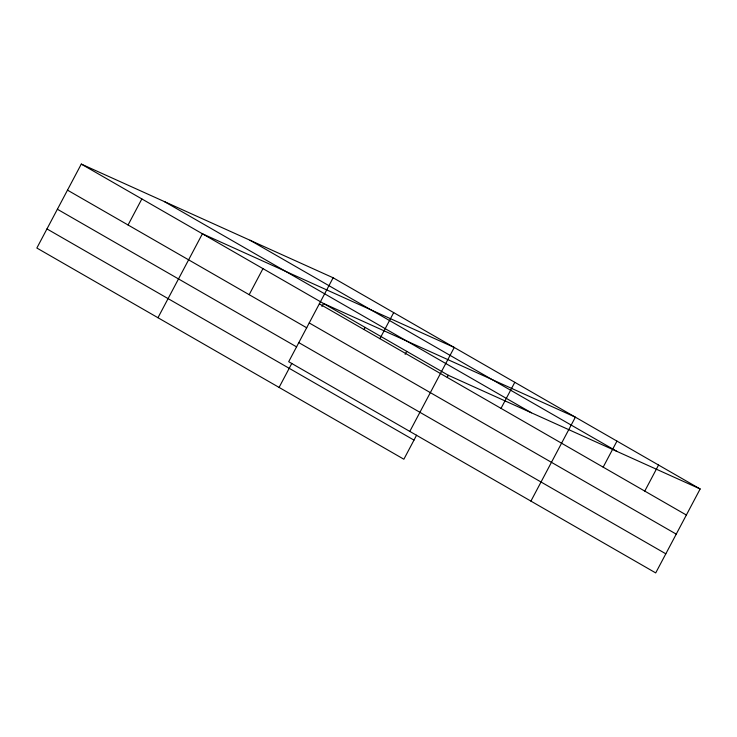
<?xml version="1.0" encoding="UTF-8"?>
<svg xmlns="http://www.w3.org/2000/svg" width="737" height="737" viewBox="0 0 737 737"><rect width="100%" height="100%" fill="white"/><g stroke="black" fill="none" stroke-linecap="round" stroke-linejoin="round"><path stroke-width="1.11" d="M333.133 277.775L288.692 361.72L655.709 572.916L700.15 488.972L333.133 277.775L81.291 164.084L36.85 248.028L403.867 459.225L416.589 435.198M128.063 224.988L141.854 198.935M157.967 317.721L202.408 233.776L454.25 347.468L409.8 431.412M249.17 294.68L262.971 268.627M279.083 387.413L291.806 363.396M321.931 306.481L323.525 303.478L575.367 417.17L530.916 501.105M364.06 329.411L365.119 327.412M379.896 338.679L393.687 312.626M405.129 354.35L406.713 351.346M447.248 377.289L448.308 375.28L700.15 488.972M501.013 408.372L514.804 382.319M603.161 467.157L616.961 441.104M644.764 491.091L658.556 465.038M250.027 240.253L617.044 451.459M164.397 201.597L531.423 412.803M81.291 164.084L448.308 375.28M319.342 303.828L686.359 515.025M309.227 322.935L676.244 534.132M67.5 190.137L306.758 327.818M298.798 342.613L665.824 553.809M57.385 209.234L296.642 346.915M46.965 228.921L413.982 440.118"/></g></svg>
